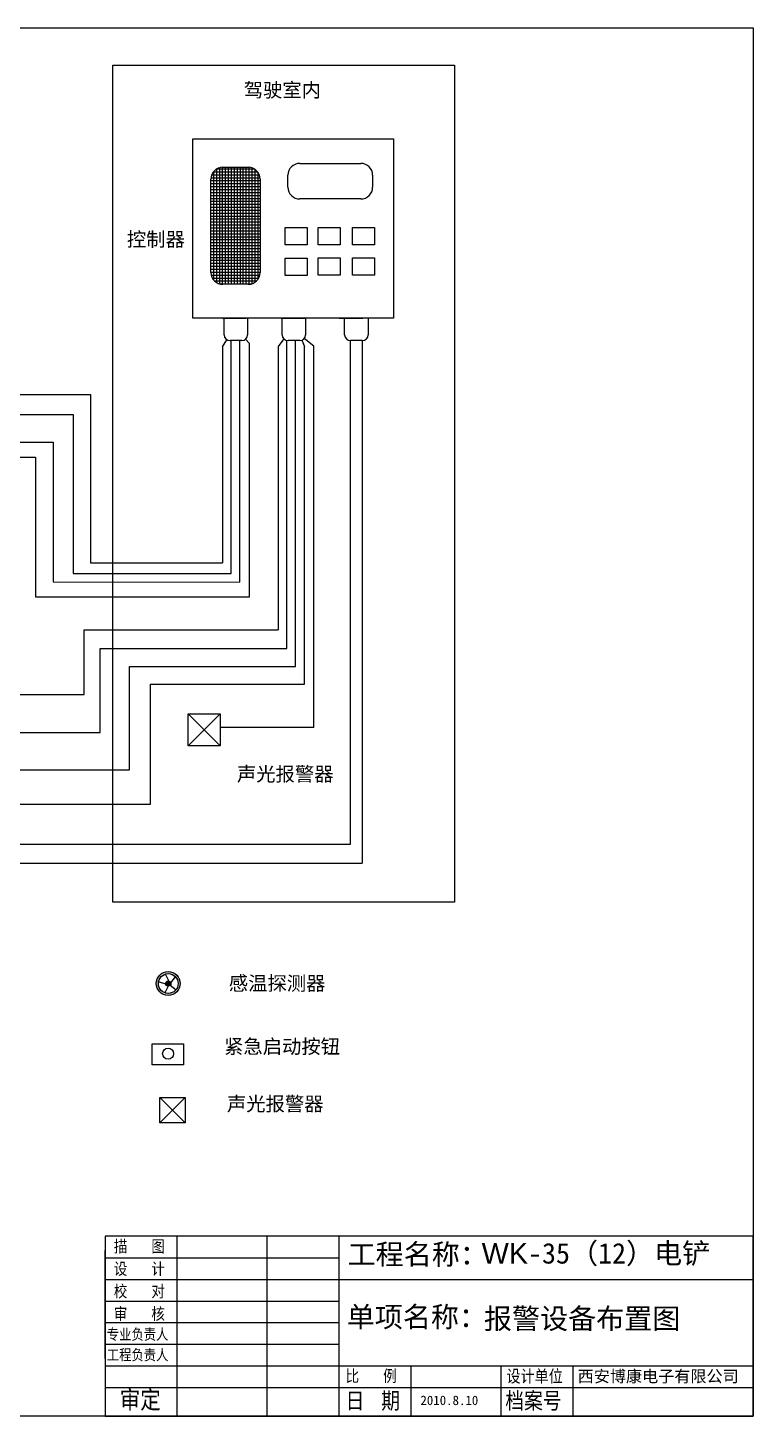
# Model space of a CAD drawing. Extents: x 62072 to 79005, y 47749 to 66939.
# Drawn here: x 66848 to 69920, y 61023 to 66904 of the extents above; entities that cross this region are included whole.
import ezdxf

# ---------------------------------------------------------------- set-up
doc = ezdxf.new("R2010")
doc.units = 0
doc.header["$LTSCALE"] = 1000
doc.header["$MEASUREMENT"] = 0
doc.layers.get('0').update_dxf_attribs({"linetype": 'CONTINUOUS'})
doc.styles.add('HZ', font='txt', dxfattribs={"bigfont": 'hztxt'})
doc.styles.get("Standard").update_dxf_attribs({"font": 'GBENOR', "bigfont": 'GBCBIG'})

msp = doc.modelspace()

# ---------------------------------------------------------------- hatches: boundary and pattern name
h = msp.add_hatch()
h.set_pattern_fill('NET', color=256, scale=100, style=0)
h.set_pattern_definition([(0, (48560.977, 54368.889), (0, 12.5), []), (90, (48560.977, 54368.889), (-12.5, 8e-16), [])])
edge = h.paths.add_edge_path()
edge.add_line((67674, 66312.8), (67782.1, 66312.8))
edge.add_arc((67782.1, 66262.8), 50, 0, 90, ccw=False)
edge.add_line((67832.1, 66262.8), (67832.1, 65867.4))
edge.add_arc((67782.1, 65867.4), 50, -90, 0, ccw=False)
edge.add_line((67782.1, 65817.4), (67674, 65817.4))
edge.add_arc((67674, 65867.4), 50, 180, 270, ccw=False)
edge.add_line((67624, 65867.4), (67624, 66262.8))
edge.add_arc((67674, 66262.8), 50, 90, 180, ccw=False)
h = msp.add_hatch(color=256)
h.paths.add_polyline_path([(67493.8, 62855.8, 1), (67392.7, 62855.8, 1)])
h.paths.add_polyline_path([(67485.1, 62855.8, 1), (67401.4, 62855.8, 1)], flags=16)
msp.add_hatch(color=256).paths.add_polyline_path([(67432.2, 62855.8, 1), (67454.3, 62855.8, 1)])

# ---------------------------------------------------------------- linework, layer by layer
for p, q in [((62072.3, 66903.8), (69920.3, 66903.8)), ((69920.3, 66903.8), (69920.3, 61023.2)), ((67674, 66312.8), (67782.1, 66312.8)), ((67949.9, 66228.7), (67949.9, 66279.3)), ((67999.9, 66329.3), (68258.7, 66329.3)), ((68308.7, 66279.3), (68308.7, 66228.7)), ((67624, 65867.4), (67624, 66262.8)), ((67832.1, 66262.8), (67832.1, 65867.4)), ((68258.7, 66178.7), (67999.9, 66178.7)), ((67782.1, 65817.4), (67674, 65817.4)), ((67672.9, 65674.5), (67772.7, 65674.5)), ((67679.7, 65603.8), (67679.7, 65674.5)), ((67779.4, 65674.5), (67779.4, 65603.8)), ((67922, 65674.5), (68021.7, 65674.5)), ((67925.3, 65603.8), (67925.3, 65674.5)), ((68025, 65674.5), (68025, 65603.8)), ((68167.6, 65674.5), (68267.3, 65674.5)), ((68190, 65603.8), (68190, 65674.5)), ((68289.8, 65674.5), (68289.8, 65603.8)), ((67754.4, 65578.8), (67704.7, 65578.8)), ((68000, 65578.8), (67950.3, 65578.8)), ((68214.9, 63445.7), (68215, 65578.8)), ((68264.8, 65578.8), (68215, 65578.8)), ((68264.8, 65578.8), (68264.8, 63366)), ((67663.3, 63998), (67528, 63862.9)), ((67528, 63998), (67663.3, 63862.9)), ((66365.6, 63445.7), (68214.9, 63445.7)), ((66419.2, 63366), (68264.8, 63366)), ((67445.9, 62866.6), (67431, 62895.9)), ((67453.8, 62859.2), (67473.7, 62884.6)), ((67432.5, 62853.2), (67402.1, 62863.4)), ((67442.8, 62844.8), (67428.8, 62816.5)), ((67451.9, 62848.9), (67476, 62829.8)), ((67407.4, 62372.9), (67514.2, 62266.3)), ((67514.2, 62372.9), (67407.4, 62266.3)), ((67176, 61785.5), (67176, 61023.2)), ((69920.3, 61785.5), (67176, 61785.5)), ((67480.9, 61023.2), (67480.9, 61785.5)), ((67862.1, 61023.2), (67862.1, 61785.5)), ((68167, 61023.2), (68167, 61785.5)), ((69920.3, 61023.2), (69920.3, 61785.5)), ((67176, 61633), (67176, 61724.5)), ((67176, 61694), (68167, 61694)), ((67176, 61541.6), (67176, 61633)), ((67176, 61602.5), (69920.3, 61602.5)), ((67176, 61450.1), (67176, 61541.6)), ((67176, 61511.1), (68167, 61511.1)), ((67176, 61358.6), (67176, 61450.1)), ((67176, 61419.6), (68167, 61419.6)), ((67176, 61267.1), (67176, 61358.6)), ((67176, 61328.1), (68167, 61328.1)), ((67176, 61236.6), (69920.3, 61236.6)), ((68471.9, 61023.2), (68471.9, 61236.6)), ((68853.1, 61023.2), (68853.1, 61236.6)), ((69158, 61023.2), (69158, 61236.6)), ((67176, 61145.2), (69920.3, 61145.2)), ((69920.3, 61023.2), (62072.3, 61023.2)), ((67176, 61023.2), (69920.3, 61023.2)), ((68167, 61023.2), (67862.1, 61023.2)), ((68471.9, 61023.2), (68167, 61023.2)), ((68853.1, 61023.2), (68471.9, 61023.2)), ((69158, 61023.2), (68853.1, 61023.2)), ((69920.3, 61023.2), (69158, 61023.2))]:
    msp.add_line(p, q)
at = {"color": 1}
for p, q in [((67673.1, 65552.8), (67691.5, 65582.6)), ((67709.2, 65550.7), (67709.2, 65578.8)), ((67673.1, 65552.8), (67673.1, 64637.8)), ((67709.2, 64592.8), (67709.2, 65550.7)), ((65297.3, 65350.5), (67114.1, 65350.5)), ((67114.1, 65350.5), (67114.1, 64637.8)), ((65766.2, 65265.6), (67040.4, 65265.6)), ((67040.4, 65265.6), (67040.4, 64592.8)), ((67114.1, 64637.8), (67673.1, 64637.8)), ((67040.4, 64592.8), (67709.2, 64592.8))]:
    msp.add_line(p, q, dxfattribs=at)
at = {"color": 5}
for p, q in [((67745.1, 65578.8), (67745.1, 64556.2)), ((68009, 65580.5), (68020.8, 65553.2)), ((68060.2, 65554.9), (68019.4, 65588)), ((68020.8, 64124.3), (68020.8, 65553.2)), ((68060.2, 63939.8), (68060.2, 65554.9)), ((66199.4, 65149.2), (66955.7, 65149.2)), ((66955.7, 65149.2), (66955.7, 64557.1)), ((66955.7, 64557.1), (67745.1, 64556.4)), ((67368.1, 63615.3), (67368.1, 64124.3)), ((67368.1, 64124.3), (68020.8, 64124.3)), ((68060.2, 63939.8), (67666.9, 63939.8)), ((66526.2, 63615.3), (67368.1, 63615.3))]:
    msp.add_line(p, q, dxfattribs=at)
at = {"color": 2}
for p, q in [((67787, 65566.2), (67770.8, 65584.9)), ((67932.6, 65586.1), (67908, 65553.2)), ((67945.9, 64274.7), (67945.9, 65579.2)), ((67982.7, 64198.6), (67982.7, 65578.8)), ((67787, 64493.5), (67787, 65566.2)), ((67908, 65553.2), (67908, 64354.4)), ((66253.1, 65085.6), (66880.7, 65085.6)), ((66880.7, 65085.6), (66880.7, 64493.5)), ((66880.7, 64493.5), (67787, 64493.5)), ((67087.8, 64080), (67087.8, 64354.4)), ((67087.8, 64354.4), (67908, 64354.4)), ((67155.4, 63918.8), (67155.4, 64274.7)), ((67155.4, 64274.7), (67945.9, 64274.7)), ((67279.7, 63760.8), (67279.7, 64198.6)), ((67279.7, 64198.6), (67982.7, 64198.6)), ((66306.7, 64080), (67087.8, 64080)), ((66526.8, 63918.8), (67155.4, 63918.8)), ((66526.6, 63760.8), (67279.7, 63760.8))]:
    msp.add_line(p, q, dxfattribs=at)
for points in [[(67208.3, 66745.2), (68655.4, 66745.2), (68655.4, 63200.3), (67208.3, 63200.3)], [(67546.8, 66434), (68396.9, 66434), (68396.9, 65674.5), (67546.8, 65674.5)], [(67938.9, 66058.3), (68032.1, 66058.3), (68032.1, 65984.4), (67938.9, 65984.4)], [(68078.6, 66058.3), (68171.8, 66058.3), (68171.8, 65984.4), (68078.6, 65984.4)], [(68223.8, 66058.3), (68316.9, 66058.3), (68316.9, 65984.4), (68223.8, 65984.4)], [(67938.9, 65928.3), (68032.1, 65928.3), (68032.1, 65854.4), (67938.9, 65854.4)], [(68078.6, 65929.7), (68171.8, 65929.7), (68171.8, 65855.8), (68078.6, 65855.8)], [(68223.8, 65929.7), (68316.9, 65929.7), (68316.9, 65855.8), (68223.8, 65855.8)], [(67528, 63998), (67663.3, 63998), (67663.3, 63862.9), (67528, 63862.9)], [(67508.1, 62600.7), (67508.1, 62511.7), (67375.6, 62511.7), (67375.6, 62600.7)], [(67407.4, 62372.9), (67514.2, 62372.9), (67514.2, 62266.3), (67407.4, 62266.3)]]:
    msp.add_lwpolyline(points, close=True)
msp.add_lwpolyline([(68093.6, 63674.8, 0, 0, 0), (67709.6, 63674.8, 0, 0, 0), (67621.6, 63820.1, 13.3, 0, 0), (67595.6, 63862.9, 0, 0, 0)], format="xyseb")
for centre, radius in [((67443.2, 62855.8), 50.6), ((67443.2, 62855.8), 50.6), ((67443.2, 62855.8), 41.9), ((67443.2, 62855.8), 11.1), ((67442.6, 62558.6), 23.4)]:
    msp.add_circle(centre, radius)
for centre, radius, start, end in [((67674, 66262.8), 50, 90, 180), ((67782.1, 66262.8), 50, 0, 90), ((67999.9, 66279.3), 50, 90, 180), ((68258.7, 66279.3), 50, 0, 90), ((67999.9, 66228.7), 50, 180, 270), ((68258.7, 66228.7), 50, 270, 0), ((67674, 65867.4), 50, 180, 270), ((67782.1, 65867.4), 50, 270, 0), ((67704.7, 65603.8), 25, 180, 270), ((67754.4, 65603.8), 25, 270, 0), ((67950.3, 65603.8), 25, 180, 270), ((68000, 65603.8), 25, 270, 0), ((68215, 65603.8), 25, 180, 270), ((68264.8, 65603.8), 25, 270, 0)]:
    msp.add_arc(centre, radius, start, end)

# ---------------------------------------------------------------- texts
at = {"style": 'HZ'}
for s, height, p in [('描  图', 57.12, (67212.8, 61712.2)), ('设  计', 57.12, (67212.8, 61617)), ('校  对', 57.12, (67212.8, 61521.8)), ('审  核', 57.12, (67212.8, 61426.6)), ('专业负责人', 52.15, (67183, 61342.1)), ('工程负责人', 52.15, (67183, 61255.2)), ('比  例        ', 57.121, (68194.5, 61163.3)), ('设计单位', 59.6, (68875.4, 61160.8)), ('审定', 86.92, (67237.7, 61046.6)), ('日 期', 79.47, (68194.5, 61046.6)), ('档案号', 79.47, (68870.4, 61046.6))]:
    msp.add_text(s, height=height, dxfattribs=at).set_placement(p)
at = {"attachment_point": 1}
for s, insert, char_height, width in [('{\\f\uffbfﾬￌ￥_GB2312|b0|i0|c134|p49;驾驶室内}', (67762.8, 66670.3), 60, 414.005), ('{\\f\uffbfﾬￌ￥_GB2312|b0|i0|c134|p49;控制器}', (67268, 66038), 60, 248.528), ('{\\f\uffbfﾬￌ￥_GB2312|b0|i0|c134|p49;声光报警器}', (67733.8, 63773.3), 60, 720), ('{\\f\uffbfﾬￌ￥_GB2312|b0|i0|c134|p49;感温探测器}', (67699.7, 62886.8), 60, 720), ('{\\f\uffbfﾬￌ￥_GB2312|b0|i0|c134|p49;紧急启动按钮}', (67679.6, 62619.2), 60, 720), ('{\\f\uffbfﾬￌ￥_GB2312|b0|i0|c134|p49;声光报警器}', (67691.6, 62376.3), 60, 720), ('{\\fﾺￚￌ￥|b0|i0|c134|p2;工程名称：}', (68202.7, 61752.5), 87.12, 896), ('{\\fArial|b0|i0|c0|p32;WK\\fSimHei|b0|i0|c134|p32;-35（12）\\fSimHei|b0|i0|c134|p2;电铲}', (68770.5, 61756.8), 87.12, 1092.187), ('{\\fﾺￚￌ￥|b0|i0|c134|p2;单项名称：}', (68199.1, 61487.4), 87.12, 896), ('{\\fﾺￚￌ￥|b0|i0|c134|p2;报警设备布置图}', (68779.8, 61480.3), 87.12, 896), ('{\\fﾺￚￌ￥|b0|i0|c134|p2;西安博康电子有限公司}', (69176.9, 61217.4), 50, 869), ('{\\fSimHei|b0|i0|c134|p2;2010.8.10}', (68511, 61110.5), 40, 290.754)]:
    msp.add_mtext(s, dxfattribs=dict(at, insert=insert, char_height=char_height, width=width))

doc.saveas('drawing.dxf')
